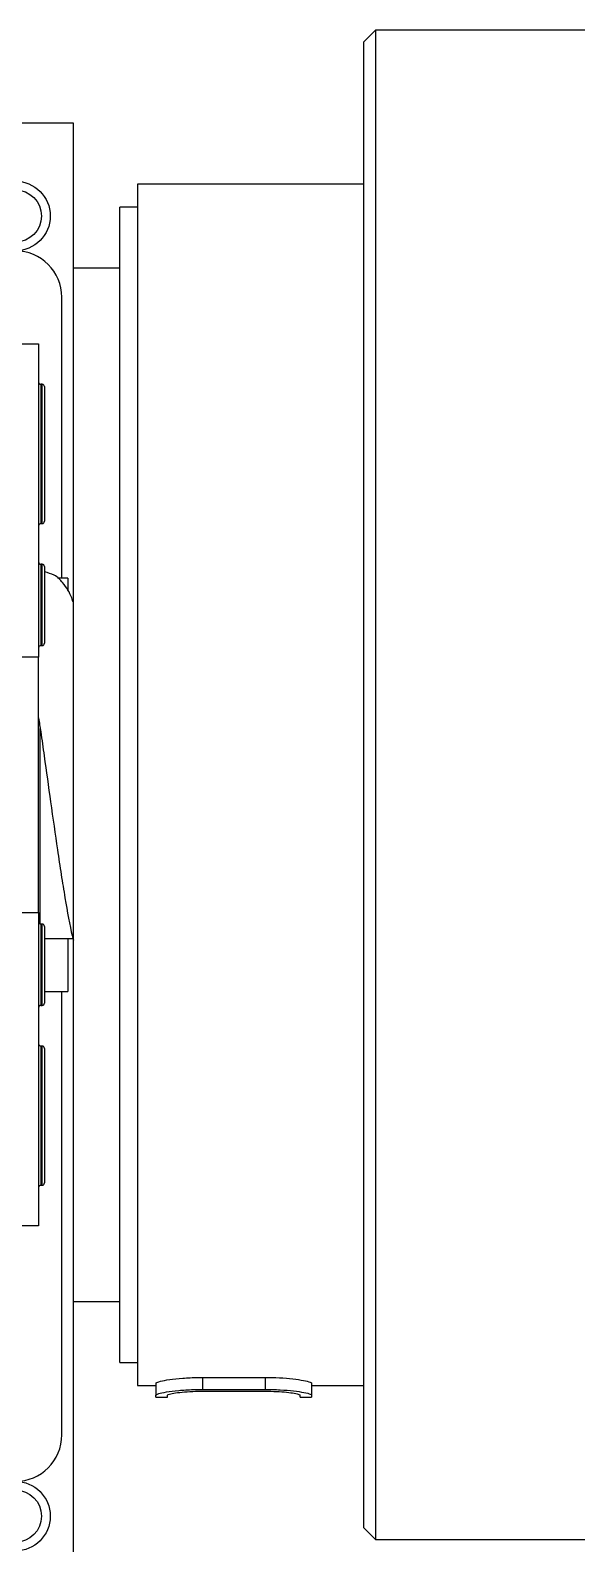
# Model space of a CAD drawing. Header units: millimetres. Extents: x 8 to 1586, y -29 to 527.
# Drawn here: x 1170.9 to 1218.7, y 293.5 to 423.9 of the extents above; entities that cross this region are included whole.
import ezdxf

# ---------------------------------------------------------------- set-up
doc = ezdxf.new("R2010")
doc.units = ezdxf.units.MM
doc.header["$LTSCALE"] = 2

msp = doc.modelspace()

# ---------------------------------------------------------------- linework, layer by layer
at = {"color": 7, "linetype": 'Continuous', "lineweight": 25}
for p, q in [((1200.66, 423.903), (1199.66, 422.903)), ((1218.66, 423.903), (1200.66, 423.903)), ((1200.66, 423.903), (1200.66, 312.941)), ((1199.66, 313.648), (1199.66, 422.903)), ((1174.66, 415.903), (1035.759, 415.903)), ((1174.66, 403.403), (1174.66, 415.903)), ((1199.66, 410.653), (1180.16, 410.653)), ((1180.16, 410.653), (1180.16, 358.903)), ((1180.16, 408.653), (1178.66, 408.653)), ((1178.66, 309.153), (1178.66, 408.653)), ((1178.66, 403.403), (1174.66, 403.403)), ((1174.66, 314.403), (1174.66, 403.403)), ((1173.66, 376.703), (1173.66, 400.903)), ((1166.16, 396.903), (1171.66, 396.903)), ((1171.66, 396.903), (1171.66, 369.903)), ((1171.96, 393.403), (1171.86, 393.403)), ((1172.16, 393.203), (1172.16, 387.403)), ((1172.16, 387.403), (1172.16, 381.603)), ((1171.86, 381.403), (1171.96, 381.403)), ((1171.96, 377.903), (1171.86, 377.903)), ((1172.16, 377.703), (1172.16, 374.403)), ((1174.16, 376.703), (1173.293, 376.703)), ((1174.16, 376.703), (1174.16, 375.606)), ((1172.16, 374.403), (1172.16, 371.103)), ((1171.86, 370.903), (1171.96, 370.903)), ((1171.66, 369.903), (1168.66, 369.903)), ((1171.66, 347.903), (1171.66, 369.903)), ((1171.805, 346.911), (1171.805, 363.765)), ((1180.16, 358.903), (1180.16, 307.153)), ((1168.66, 347.903), (1171.66, 347.903)), ((1171.66, 347.903), (1171.66, 320.903)), ((1171.96, 346.903), (1171.86, 346.903)), ((1172.16, 346.703), (1172.16, 343.403)), ((1172.16, 345.653), (1174.625, 345.653)), ((1174.16, 345.653), (1174.16, 341.103)), ((1172.16, 343.403), (1172.16, 340.103)), ((1172.16, 341.103), (1174.16, 341.103)), ((1173.66, 302.903), (1173.66, 341.103)), ((1171.86, 339.903), (1171.96, 339.903)), ((1171.96, 336.403), (1171.86, 336.403)), ((1172.16, 336.203), (1172.16, 330.403)), ((1172.16, 330.403), (1172.16, 324.603)), ((1171.86, 324.403), (1171.96, 324.403)), ((1171.66, 320.903), (1165.66, 320.903)), ((1174.66, 314.403), (1178.66, 314.403)), ((1174.66, 195.903), (1174.66, 314.403)), ((1199.66, 294.903), (1199.66, 313.648)), ((1200.66, 312.941), (1200.66, 293.903)), ((1178.66, 309.153), (1180.16, 309.153)), ((1185.76, 307.855), (1191.16, 307.855)), ((1185.76, 307.855), (1185.76, 306.823)), ((1191.16, 307.855), (1191.16, 306.823)), ((1180.16, 307.153), (1181.76, 307.153)), ((1181.76, 307.342), (1181.76, 306.329)), ((1185.76, 306.823), (1191.16, 306.823)), ((1185.76, 306.669), (1191.16, 306.669)), ((1195.16, 307.342), (1195.16, 306.329)), ((1195.16, 307.153), (1199.66, 307.153)), ((1181.76, 306.153), (1181.76, 306.329)), ((1181.76, 306.153), (1182.76, 306.153)), ((1182.76, 306.153), (1182.76, 306.329)), ((1194.16, 306.153), (1194.16, 306.329)), ((1194.16, 306.153), (1195.16, 306.153)), ((1195.16, 306.329), (1195.16, 306.153)), ((1199.66, 294.903), (1200.66, 293.903)), ((1200.66, 293.903), (1218.66, 293.903))]:
    msp.add_line(p, q, dxfattribs=at)
at = {"color": 8, "linetype": 'Continuous', "lineweight": 25}
for p, q in [((1171.86, 393.403), (1171.86, 381.403)), ((1171.96, 387.403), (1171.96, 393.403)), ((1171.96, 381.403), (1171.96, 387.403)), ((1171.86, 377.903), (1171.86, 370.903)), ((1171.96, 374.403), (1171.96, 377.903)), ((1171.96, 370.903), (1171.96, 374.403)), ((1171.86, 346.903), (1171.86, 339.903)), ((1171.96, 343.403), (1171.96, 346.903)), ((1171.96, 339.903), (1171.96, 343.403)), ((1171.86, 336.403), (1171.86, 324.403)), ((1171.96, 330.403), (1171.96, 336.403)), ((1171.96, 324.403), (1171.96, 330.403))]:
    msp.add_line(p, q, dxfattribs=at)
at = {"color": 7, "linetype": 'Continuous', "lineweight": 25}
for centre, radius in [((1169.66, 407.903), 3), ((1169.66, 407.903), 2.25), ((1169.66, 295.903), 3), ((1169.66, 295.903), 2.25)]:
    msp.add_circle(centre, radius, dxfattribs=at)
for centre, radius, start, end in [((1169.66, 400.903), 4, 0, 90), ((1171.86, 393.603), 0.2, 180, 270), ((1171.96, 393.203), 0.2, 0, 90), ((1171.86, 381.203), 0.2, 90, 180), ((1171.96, 381.603), 0.2, 270, 0), ((1171.86, 378.103), 0.2, 180, 270), ((1171.96, 377.703), 0.2, 0, 90), ((1171.86, 370.703), 0.2, 90, 180), ((1171.96, 371.103), 0.2, 270, 0), ((1171.86, 347.103), 0.2, 180, 270), ((1171.96, 346.703), 0.2, 0, 90), ((1171.86, 339.703), 0.2, 90, 180), ((1171.96, 340.103), 0.2, 270, 0), ((1171.86, 336.603), 0.2, 180, 270), ((1171.96, 336.203), 0.2, 0, 90), ((1171.86, 324.203), 0.2, 90, 180), ((1171.96, 324.603), 0.2, 270, 0), ((1169.66, 302.903), 4, 270, 0)]:
    msp.add_arc(centre, radius, start, end, dxfattribs=at)
for points, knots in [([(1174.66, 374.576), (1174.609, 374.721), (1174.375, 375.387), (1174.006, 376.048), (1173.123, 376.993), (1172.457, 377.165), (1172.16, 377.241)], [0, 0, 0, 0, 0.1309762, 0.6002599, 0.822011, 1, 1, 1, 1]), ([(1171.66, 364.664), (1171.72, 364.269), (1171.879, 363.218), (1172.223, 360.804), (1172.703, 357.34), (1173.191, 353.877), (1173.603, 351.146), (1174.026, 348.583), (1174.364, 346.61), (1174.626, 345.649), (1174.66, 345.523)], [0, 0, 0, 0, 0.060642, 0.1614911, 0.3474012, 0.5452748, 0.6534777, 0.7632608, 0.968769, 1, 1, 1, 1]), ([(1181.76, 307.342), (1181.765, 307.354), (1181.784, 307.407), (1182.081, 307.521), (1182.881, 307.676), (1184.023, 307.802), (1185.05, 307.851), (1185.631, 307.854), (1185.76, 307.855)], [0, 0, 0, 0, 0.06634481, 0.28486478, 0.50593915, 0.7254283, 0.93861649, 1, 1, 1, 1]), ([(1191.16, 307.855), (1191.469, 307.851), (1192.209, 307.843), (1193.313, 307.763), (1194.314, 307.631), (1194.988, 307.478), (1195.159, 307.384), (1195.16, 307.343), (1195.16, 307.342)], [0, 0, 0, 0, 0.1455727, 0.3497957, 0.557971, 0.7730827, 0.993352, 1, 1, 1, 1]), ([(1181.76, 306.329), (1181.806, 306.371), (1181.899, 306.455), (1182.613, 306.608), (1183.662, 306.741), (1184.784, 306.814), (1185.5, 306.821), (1185.76, 306.823)], [0, 0, 0, 0, 0.2205854, 0.4411555, 0.6614651, 0.8768148, 1, 1, 1, 1]), ([(1182.76, 306.329), (1182.795, 306.36), (1182.864, 306.421), (1183.399, 306.526), (1184.184, 306.615), (1185.026, 306.663), (1185.563, 306.667), (1185.76, 306.669)], [0, 0, 0, 0, 0.2204558, 0.4409194, 0.6606146, 0.875582, 1, 1, 1, 1]), ([(1191.16, 306.823), (1191.599, 306.816), (1192.476, 306.802), (1193.65, 306.698), (1194.558, 306.562), (1195.079, 306.428), (1195.136, 306.358), (1195.16, 306.329)], [0, 0, 0, 0, 0.2067381, 0.41334, 0.6237091, 0.8407226, 1, 1, 1, 1]), ([(1191.16, 306.669), (1191.49, 306.664), (1192.15, 306.655), (1193.033, 306.586), (1193.713, 306.494), (1194.1, 306.401), (1194.142, 306.35), (1194.16, 306.329)], [0, 0, 0, 0, 0.2075978, 0.4150813, 0.625749, 0.8422492, 1, 1, 1, 1])]:
    msp.add_open_spline(points, degree=3, knots=knots, dxfattribs=at)

doc.saveas('drawing.dxf')
